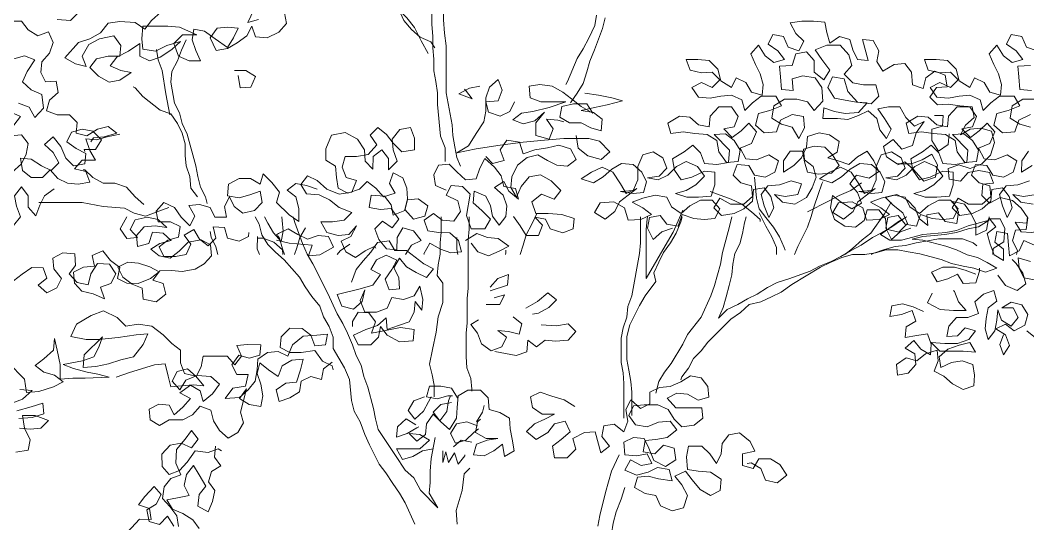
# Model space of a CAD drawing. Header units: metres. Extents: x -58 to 722, y -1100 to 345.
# Drawn here: x 48.269 to 49.295, y -19.5 to -18.987 of the extents above; entities that cross this region are included whole.
import ezdxf

# ---------------------------------------------------------------- set-up
doc = ezdxf.new("R2010")
doc.units = ezdxf.units.M
doc.header["$MEASUREMENT"] = 0
doc.layers.add('FSR_ARQ_006ARBOLES', color=74, linetype='Continuous', lineweight=0)

# ---------------------------------------------------------------- blocks, each defined once
blk = doc.blocks.new('arboles fsr 01')
at = {"layer": 'FSR_ARQ_006ARBOLES', "color": 35}
for points in [[(186.53015, -35.32212), (186.52871, -35.32999), (186.52441, -35.33928), (186.52011, -35.34715), (186.51582, -35.3543), (186.50865, -35.37145), (186.50722, -35.3736)], [(186.51078, -35.38719), (186.51579, -35.38004), (186.52009, -35.37289), (186.52296, -35.36431), (186.52511, -35.35645), (186.5287, -35.34787), (186.53443, -35.33214), (186.53658, -35.32428)], [(186.41776, -35.43073), (186.41777, -35.42072), (186.41421, -35.41213), (186.41208, -35.38853), (186.41209, -35.37995), (186.41067, -35.37136), (186.40924, -35.3635), (186.40925, -35.35491), (186.40854, -35.34633), (186.40855, -35.33775), (186.40784, -35.32916), (186.40791, -35.25764), (186.40649, -35.24906), (186.40435, -35.24119), (186.40364, -35.23332), (186.40222, -35.22546), (186.39936, -35.21759), (186.39865, -35.21401)], [(186.41081, -35.21331), (186.4108, -35.22189), (186.41294, -35.23047), (186.41508, -35.23834), (186.4165, -35.24692), (186.41721, -35.25694), (186.41862, -35.27267), (186.41861, -35.29127), (186.41644, -35.31487), (186.41643, -35.3256), (186.41714, -35.33561), (186.41856, -35.34491), (186.41853, -35.37995), (186.4228, -35.40356), (186.4235, -35.41143), (186.42493, -35.42001), (186.42635, -35.42788), (186.4292, -35.43432)], [(186.40496, -35.35062), (186.39997, -35.34132), (186.39497, -35.3313), (186.38925, -35.32414), (186.38354, -35.31841), (186.37711, -35.31269), (186.37139, -35.30696), (186.36639, -35.30052), (186.36067, -35.29336), (186.35496, -35.28763), (186.34853, -35.28191), (186.34281, -35.27618), (186.33781, -35.26974), (186.35925, -35.28692), (186.36568, -35.29265), (186.37211, -35.29766), (186.37355, -35.28837), (186.37213, -35.27978), (186.37142, -35.2712), (186.37144, -35.25189), (186.37073, -35.24545)], [(186.3714, -35.29266), (186.37211, -35.30124), (186.38354, -35.31841), (186.38711, -35.32628), (186.39282, -35.33273), (186.39925, -35.33845), (186.40712, -35.34204), (186.40997, -35.34633)], [(186.22546, -35.34044), (186.22188, -35.3483), (186.21901, -35.35617), (186.21471, -35.36403), (186.21399, -35.3719), (186.21683, -35.38764), (186.2204, -35.39479), (186.22254, -35.40266), (186.22611, -35.41053), (186.23253, -35.43414), (186.23395, -35.44201), (186.23609, -35.44988), (186.23966, -35.45703), (186.24108, -35.46204)], [(186.23393, -35.45703), (186.22893, -35.45058), (186.22823, -35.442), (186.22537, -35.43413), (186.22467, -35.42626), (186.22467, -35.41768), (186.22253, -35.40981), (186.21897, -35.40266), (186.21397, -35.3955), (186.2061, -35.39263), (186.19324, -35.38261), (186.18752, -35.37617), (186.18609, -35.37545)], [(186.19388, -35.46271), (186.18745, -35.45698), (186.18102, -35.44983), (186.17244, -35.44696), (186.16385, -35.44695), (186.15599, -35.44265), (186.15028, -35.43692), (186.14884, -35.43692)], [(186.64733, -35.44239), (186.64875, -35.45812), (186.65089, -35.46599), (186.65589, -35.47243), (186.6616, -35.47959), (186.66589, -35.48674), (186.66946, -35.49461), (186.67017, -35.49676)], [(186.677, -35.49982), (186.67947, -35.49391), (186.68663, -35.47961), (186.6895, -35.47175), (186.69165, -35.46388), (186.69452, -35.4553), (186.69739, -35.44744), (186.69811, -35.44601)], [(186.21247, -35.46487), (186.20317, -35.46844), (186.1953, -35.47129), (186.18672, -35.46914), (186.17957, -35.46556), (186.16384, -35.46411), (186.14811, -35.46124), (186.11592, -35.46121)], [(186.74887, -35.46107), (186.74386, -35.46965), (186.73383, -35.48395), (186.72739, -35.48895), (186.72023, -35.49538), (186.71451, -35.49982)], [(186.48567, -35.46941), (186.48209, -35.47728), (186.47779, -35.48514), (186.47564, -35.49301), (186.47336, -35.49982)], [(186.59423, -35.46696), (186.59064, -35.47483), (186.58706, -35.4834), (186.58276, -35.49055), (186.567, -35.51772), (186.56702, -35.49841), (186.56703, -35.48124), (186.56776, -35.47337), (186.56788, -35.47191)], [(186.66373, -35.49982), (186.66373, -35.49461), (186.66017, -35.48674), (186.65588, -35.47887), (186.65088, -35.46885)], [(186.39519, -35.69993), (186.38805, -35.68419), (186.38376, -35.67704), (186.37876, -35.66988), (186.37377, -35.66201), (186.36877, -35.65557), (186.36163, -35.64126), (186.35806, -35.63339), (186.35449, -35.62409), (186.35021, -35.61621), (186.34807, -35.60835), (186.34665, -35.59261), (186.34308, -35.58402), (186.33451, -35.56971), (186.33452, -35.56113), (186.33167, -35.55326), (186.32738, -35.5461), (186.32453, -35.53823), (186.31882, -35.53108), (186.31382, -35.52392), (186.30953, -35.51677), (186.2981, -35.50388), (186.29167, -35.49815), (186.28595, -35.49243), (186.28167, -35.48527), (186.27953, -35.4774), (186.27654, -35.47191)], [(186.28358, -35.47191), (186.28597, -35.47669), (186.29025, -35.48385), (186.29597, -35.49029), (186.2974, -35.48242), (186.2967, -35.47456), (186.29648, -35.47191)], [(186.30497, -35.47191), (186.30599, -35.476), (186.3117, -35.49174), (186.31527, -35.49961), (186.31955, -35.50676), (186.33026, -35.52823), (186.3374, -35.54397), (186.34168, -35.55112), (186.34525, -35.55828), (186.34882, -35.56686), (186.35167, -35.57473), (186.35524, -35.58189), (186.35738, -35.59047), (186.36024, -35.59834), (186.36451, -35.61408), (186.36594, -35.62195), (186.36807, -35.62982), (186.38093, -35.64914), (186.38093, -35.64914), (186.38807, -35.65988), (186.3945, -35.6656), (186.3995, -35.67491), (186.41236, -35.68779), (186.40594, -35.67706), (186.40666, -35.66919), (186.40667, -35.66061), (186.40739, -35.65131), (186.41027, -35.63558)], [(186.40958, -35.60554), (186.40959, -35.59696), (186.40816, -35.58909), (186.40602, -35.58122), (186.40818, -35.5705), (186.41105, -35.55762), (186.41249, -35.54618), (186.41608, -35.53546), (186.41609, -35.52115), (186.41181, -35.51543), (186.41253, -35.50756), (186.41397, -35.4997), (186.41397, -35.49111), (186.4147, -35.48325), (186.41471, -35.47191)], [(186.43545, -35.47191), (186.43544, -35.48112), (186.43472, -35.48899), (186.43468, -35.52475), (186.43396, -35.53261), (186.43394, -35.55049), (186.43322, -35.55836), (186.43321, -35.57552), (186.43391, -35.58411), (186.43677, -35.59198), (186.43748, -35.59985), (186.43747, -35.60128)], [(186.56275, -35.47191), (186.56273, -35.49125), (186.56201, -35.49912), (186.55626, -35.53058), (186.55339, -35.53844), (186.55267, -35.54631), (186.5498, -35.55418), (186.54837, -35.56204), (186.54835, -35.57992), (186.54977, -35.58779), (186.55048, -35.59566), (186.55046, -35.6214)], [(186.55618, -35.61926), (186.5562, -35.6021), (186.55549, -35.59423), (186.55407, -35.58565), (186.55264, -35.57778), (186.55266, -35.56061), (186.55481, -35.55203), (186.56198, -35.53774), (186.56627, -35.53059), (186.57415, -35.51987), (186.57273, -35.51343), (186.57631, -35.50557), (186.57989, -35.49842), (186.58491, -35.49127), (186.5892, -35.48412), (186.59279, -35.47554), (186.59378, -35.47191)], [(186.57408, -35.60283), (186.57623, -35.59425), (186.58053, -35.5871), (186.58554, -35.58067), (186.59413, -35.56637), (186.59772, -35.55923), (186.60774, -35.54636), (186.61491, -35.53063), (186.61778, -35.52277), (186.62208, -35.50704), (186.62352, -35.49846), (186.62783, -35.48273), (186.62998, -35.47415), (186.63059, -35.47191)], [(186.76026, -35.47191), (186.75514, -35.47498), (186.74082, -35.48498), (186.74797, -35.48927), (186.75655, -35.48928), (186.77229, -35.485), (186.78946, -35.48359), (186.79733, -35.48217), (186.80591, -35.4786), (186.82165, -35.47432), (186.81378, -35.47932), (186.80591, -35.48074), (186.79733, -35.4836), (186.78874, -35.48502), (186.78087, -35.48573), (186.77229, -35.48644), (186.76442, -35.48857), (186.77229, -35.4893), (186.78945, -35.4936), (186.79731, -35.49647), (186.80518, -35.50005), (186.81304, -35.50221), (186.82019, -35.50579), (186.82734, -35.51009), (186.81876, -35.51294), (186.81018, -35.51007), (186.80231, -35.50863), (186.79373, -35.50648), (186.78586, -35.50361), (186.77013, -35.49931), (186.76155, -35.49787), (186.75369, -35.49643), (186.7451, -35.49642), (186.73724, -35.49856), (186.72937, -35.49998), (186.72007, -35.49998), (186.7122, -35.50211), (186.70361, -35.50568), (186.69646, -35.50925), (186.67499, -35.52211), (186.66712, -35.52782), (186.65996, -35.53139), (186.65209, -35.53496), (186.64351, -35.5371), (186.63707, -35.54281), (186.62991, -35.54781), (186.61273, -35.56496), (186.60772, -35.57139), (186.60199, -35.57711), (186.59841, -35.58426), (186.5934, -35.59069), (186.59268, -35.59284)], [(186.64119, -35.47191), (186.63999, -35.4763), (186.63855, -35.48417), (186.6364, -35.49203), (186.63282, -35.49918), (186.63138, -35.50705), (186.63066, -35.51491), (186.6285, -35.52278), (186.62635, -35.53136), (186.6242, -35.53922), (186.62061, -35.54709), (186.62706, -35.54066), (186.63493, -35.53709), (186.64208, -35.5328), (186.64924, -35.52923), (186.65711, -35.52424), (186.66427, -35.52067), (186.67285, -35.51781), (186.68859, -35.51211), (186.69575, -35.50854), (186.70433, -35.50497), (186.71149, -35.5014), (186.71864, -35.49711), (186.72651, -35.49283), (186.7351, -35.48712), (186.74226, -35.48355), (186.74941, -35.47926), (186.75657, -35.47426), (186.76027, -35.47191)], [(186.24901, -35.49982), (186.24749, -35.49423), (186.24392, -35.48707), (186.24321, -35.48278)], [(186.29833, -35.49982), (186.29684, -35.4957), (186.2947, -35.48783), (186.29327, -35.48569)], [(186.3469, -35.49217), (186.33975, -35.49717), (186.33762, -35.49982)], [(186.4263, -35.48724), (186.42629, -35.49582), (186.42701, -35.49982)], [(186.73408, -35.49982), (186.73597, -35.49897), (186.74383, -35.49611), (186.7517, -35.49397), (186.75957, -35.49327), (186.76744, -35.49113), (186.77602, -35.48971), (186.78389, -35.48828), (186.80177, -35.4883), (186.80964, -35.49117), (186.8125, -35.49332)], [(186.46239, -35.49982), (186.46276, -35.49872), (186.46276, -35.49657)], [(186.53107, -35.70149), (186.53251, -35.69362), (186.53682, -35.67646), (186.54112, -35.66073), (186.54686, -35.64858)], [(186.43599, -35.65849), (186.4317, -35.66278), (186.43025, -35.67493), (186.42595, -35.68995), (186.42666, -35.69996)], [(186.55112, -35.6729), (186.54826, -35.68148), (186.54467, -35.69077), (186.54252, -35.69935), (186.54108, -35.70722)]]:
    blk.add_lwpolyline(points, dxfattribs=at)
at = {"layer": 'FSR_ARQ_006ARBOLES'}
for points in [[(186.27554, -35.31832), (186.27124, -35.32761), (186.27911, -35.32547)], [(186.29843, -35.32048), (186.29985, -35.32835), (186.29412, -35.33478), (186.28554, -35.33907), (186.27696, -35.33834), (186.2741, -35.33047), (186.27052, -35.33762), (186.26336, -35.34262), (186.25621, -35.34691), (186.24762, -35.34833), (186.24334, -35.33903), (186.24835, -35.33188), (186.25622, -35.33117), (186.26409, -35.33189), (186.26051, -35.33904), (186.25621, -35.34619), (186.24692, -35.33975), (186.23905, -35.33402), (186.23119, -35.33258), (186.22975, -35.34044), (186.2326, -35.34831), (186.23617, -35.35619), (186.22759, -35.35618), (186.21973, -35.35259), (186.21616, -35.34329), (186.2226, -35.33686), (186.23333, -35.33687), (186.22046, -35.33114), (186.21188, -35.33042), (186.19328, -35.3304), (186.19256, -35.3397), (186.19327, -35.34756), (186.20256, -35.349), (186.21115, -35.34472), (186.22117, -35.34187), (186.21472, -35.34758), (186.20614, -35.3533), (186.19827, -35.35615), (186.19112, -35.35257), (186.19113, -35.34327), (186.18254, -35.34898), (186.17395, -35.35327), (186.16894, -35.3597), (186.1768, -35.36328), (186.18467, -35.36472), (186.17608, -35.37043), (186.16821, -35.37186), (186.16035, -35.36756), (186.15392, -35.36112), (186.15893, -35.35468), (186.16752, -35.35255), (186.1761, -35.35255), (186.17682, -35.34469), (186.17182, -35.33753), (186.16109, -35.33967), (186.15322, -35.34395), (186.14821, -35.35253), (186.15106, -35.3604), (186.1432, -35.35825), (186.13533, -35.35395), (186.14536, -35.34251), (186.15394, -35.33966), (186.16181, -35.33538), (186.16754, -35.32823), (186.17612, -35.32681), (186.18757, -35.32753), (186.19471, -35.33255), (186.19973, -35.32611), (186.20688, -35.31968)], [(186.12964, -35.32533), (186.13965, -35.32606), (186.14538, -35.32034)], [(186.09459, -35.32673), (186.10317, -35.32674), (186.10817, -35.33318), (186.11532, -35.33748), (186.12319, -35.33463), (186.12676, -35.3425), (186.12389, -35.35036), (186.11816, -35.35679), (186.11744, -35.36466), (186.12101, -35.37181), (186.12888, -35.37111), (186.1303, -35.37969), (186.12386, -35.38541), (186.12171, -35.39327), (186.12957, -35.39614), (186.13887, -35.39615), (186.14459, -35.40187), (186.14386, -35.40974), (186.15173, -35.41189), (186.1596, -35.40689), (186.16747, -35.40476), (186.1739, -35.40977), (186.1646, -35.41262), (186.15673, -35.41333), (186.15459, -35.41619)], [(186.8418, -35.49982), (186.84253, -35.49692), (186.83896, -35.48976), (186.84111, -35.4819), (186.84898, -35.48119), (186.85042, -35.47261), (186.84542, -35.46545), (186.83899, -35.45973), (186.82969, -35.45757), (186.82182, -35.46186), (186.81611, -35.45613), (186.81683, -35.44755), (186.8247, -35.44684), (186.82184, -35.43897), (186.81398, -35.43753), (186.80611, -35.43895), (186.80038, -35.44539), (186.7918, -35.44395), (186.79109, -35.43608), (186.79896, -35.43323), (186.80754, -35.43609), (186.81613, -35.43253), (186.82257, -35.4261), (186.82544, -35.4168), (186.8233, -35.40822), (186.81544, -35.40606), (186.80757, -35.40677), (186.80041, -35.41106), (186.804, -35.40391), (186.81044, -35.39819), (186.80901, -35.39032), (186.79972, -35.3896), (186.79114, -35.38816), (186.78327, -35.38887), (186.77755, -35.38314), (186.78257, -35.376), (186.79043, -35.37529), (186.78901, -35.3667), (186.78115, -35.36384), (186.7747, -35.36884), (186.77255, -35.3767), (186.76469, -35.37383), (186.76398, -35.36454), (186.75898, -35.35809), (186.75111, -35.3588), (186.74253, -35.3638), (186.73824, -35.35664), (186.73968, -35.34878), (186.73539, -35.34091), (186.72753, -35.34019), (186.7318, -35.35592), (186.72394, -35.3552), (186.72037, -35.34805), (186.71823, -35.34018), (186.71037, -35.33802), (186.70321, -35.34302), (186.70107, -35.33515), (186.69965, -35.32729), (186.69107, -35.32656), (186.68248, -35.32656), (186.6739, -35.32798), (186.67818, -35.33585), (186.6839, -35.34158), (186.68032, -35.34872), (186.67245, -35.34586), (186.66888, -35.33799), (186.66102, -35.33655), (186.65744, -35.3437), (186.66458, -35.34871), (186.66958, -35.35515), (186.66171, -35.35729), (186.65528, -35.35228), (186.65028, -35.34441), (186.64456, -35.35084), (186.64812, -35.35871), (186.65169, -35.36586), (186.65383, -35.37373), (186.65311, -35.3816), (186.64524, -35.37945), (186.64096, -35.37229), (186.63381, -35.36871), (186.63023, -35.37586), (186.62237, -35.37084), (186.62023, -35.36226), (186.6138, -35.35582), (186.60522, -35.35509), (186.59663, -35.35508), (186.59949, -35.36295), (186.60807, -35.36511), (186.61594, -35.3644), (186.62165, -35.37013), (186.61592, -35.37584), (186.60806, -35.37226), (186.60091, -35.37583), (186.60591, -35.38299), (186.61449, -35.38371), (186.62236, -35.38229), (186.63022, -35.38158), (186.63809, -35.38516), (186.64023, -35.39303), (186.64595, -35.38731), (186.65239, -35.38231), (186.66312, -35.38232), (186.66741, -35.38948), (186.65882, -35.39305), (186.65024, -35.39518), (186.64808, -35.40377), (186.65451, -35.40949), (186.66381, -35.40879), (186.66668, -35.40021), (186.67527, -35.39592), (186.68385, -35.39736), (186.68456, -35.40594), (186.68026, -35.41381), (186.67526, -35.40522), (186.66739, -35.40307), (186.66025, -35.39877), (186.66168, -35.38947), (186.66956, -35.38447), (186.67885, -35.38448), (186.68672, -35.38664), (186.69172, -35.39308), (186.69816, -35.38593), (186.69746, -35.37592), (186.69246, -35.36876), (186.68316, -35.36732), (186.67529, -35.36946), (186.676, -35.37804), (186.66742, -35.37732), (186.66671, -35.36802), (186.666, -35.36015), (186.6753, -35.35945), (186.67817, -35.35087), (186.68604, -35.34944), (186.69175, -35.35589), (186.69175, -35.36447), (186.69889, -35.3702), (186.70319, -35.36305), (186.69748, -35.35518), (186.69248, -35.34802), (186.70106, -35.34445), (186.71107, -35.34446), (186.7175, -35.35162), (186.71964, -35.35949), (186.71392, -35.36592), (186.72035, -35.37236), (186.72821, -35.3738), (186.73751, -35.37381), (186.73965, -35.38239), (186.73392, -35.38811), (186.72391, -35.38667), (186.71676, -35.3788), (186.71391, -35.3695), (186.70533, -35.36806), (186.70175, -35.37592), (186.70675, -35.38379), (186.71461, -35.38523), (186.72319, -35.38667), (186.73106, -35.38739), (186.72462, -35.39454), (186.7146, -35.39524), (186.70674, -35.39381), (186.69887, -35.39094), (186.69815, -35.3988), (186.70888, -35.39881), (186.71675, -35.39954), (186.72462, -35.39668), (186.73177, -35.39311), (186.7382, -35.39884), (186.74034, -35.40743), (186.74534, -35.41387), (186.74892, -35.40672), (186.74392, -35.39885), (186.73892, -35.39169), (186.74679, -35.39027), (186.75537, -35.39027), (186.75966, -35.39815), (186.76609, -35.40459), (186.77325, -35.40102), (186.76752, -35.4096), (186.76465, -35.41889), (186.75678, -35.42174), (186.75035, -35.41459), (186.74319, -35.41959), (186.74533, -35.42746), (186.75319, -35.43247), (186.76392, -35.43248), (186.77179, -35.42963), (186.77894, -35.42534), (186.78323, -35.43321), (186.78179, -35.44251), (186.7732, -35.44536), (186.76535, -35.43677), (186.75891, -35.43104), (186.75391, -35.43319)], [(186.85726, -35.34872), (186.8494, -35.34586), (186.84583, -35.33799), (186.83796, -35.33655), (186.83438, -35.3437), (186.84153, -35.34871), (186.84653, -35.35515), (186.83866, -35.35729), (186.83222, -35.35228), (186.82723, -35.34441), (186.8215, -35.35084), (186.82507, -35.35871), (186.82864, -35.36586), (186.83077, -35.37373), (186.83005, -35.3816), (186.82219, -35.37945), (186.8179, -35.37229), (186.81075, -35.36871), (186.80717, -35.37586), (186.79931, -35.37084), (186.79717, -35.36226), (186.79074, -35.35582), (186.78216, -35.35509), (186.77358, -35.35508), (186.77643, -35.36295), (186.78501, -35.36511), (186.79288, -35.3644), (186.79859, -35.37013), (186.79287, -35.37584), (186.785, -35.37226), (186.77785, -35.37583), (186.78285, -35.38299), (186.79143, -35.38371), (186.7993, -35.38229), (186.80717, -35.38158), (186.81503, -35.38516), (186.81717, -35.39303), (186.8229, -35.38731), (186.82934, -35.38231), (186.84006, -35.38232), (186.84435, -35.38948), (186.83576, -35.39305), (186.82718, -35.39518), (186.82503, -35.40377), (186.83146, -35.40949), (186.84076, -35.40879), (186.84362, -35.40021), (186.85221, -35.39592)], [(186.8522, -35.40522), (186.84434, -35.40307), (186.83719, -35.39877), (186.83863, -35.38947), (186.8465, -35.38447), (186.8558, -35.38448)], [(186.85294, -35.37804), (186.84436, -35.37732), (186.84365, -35.36802), (186.84295, -35.36015), (186.85224, -35.35945)], [(186.09738, -35.40398), (186.10239, -35.39754), (186.0931, -35.39324)], [(186.10097, -35.38753), (186.10884, -35.3904), (186.11312, -35.39827), (186.11956, -35.39112), (186.11814, -35.38111), (186.11028, -35.37753), (186.10385, -35.3718), (186.10743, -35.36393), (186.11316, -35.35536), (186.10529, -35.35249), (186.09743, -35.35463)], [(186.20328, -35.34757), (186.2047, -35.35544), (186.20756, -35.36331), (186.2104, -35.38048), (186.21325, -35.39622)], [(186.26406, -35.36694), (186.26548, -35.37624), (186.27335, -35.37553), (186.27693, -35.36767), (186.26978, -35.36337), (186.2612, -35.36336)], [(186.52434, -35.41366), (186.50575, -35.41365), (186.49144, -35.41506), (186.47571, -35.41648), (186.45854, -35.41861), (186.44066, -35.42146), (186.42635, -35.4243), (186.43494, -35.4193), (186.44067, -35.41001), (186.4464, -35.40143), (186.44784, -35.39357), (186.44785, -35.38356), (186.45071, -35.37569), (186.45716, -35.36998), (186.46001, -35.37785), (186.45714, -35.38571), (186.44784, -35.38642), (186.44998, -35.39429), (186.45856, -35.39715), (186.46572, -35.39359), (186.4693, -35.38644)], [(186.44356, -35.37497), (186.43569, -35.37639), (186.42782, -35.38068), (186.43783, -35.38426), (186.43283, -35.37782), (186.43212, -35.37711)], [(186.52151, -35.38005), (186.53153, -35.38149), (186.54154, -35.38364), (186.5494, -35.38579), (186.53796, -35.38865), (186.52866, -35.39078), (186.51864, -35.39292), (186.52794, -35.39436), (186.53437, -35.39937), (186.53365, -35.40795), (186.52578, -35.4058), (186.51863, -35.40222), (186.51005, -35.40221), (186.5029, -35.39791), (186.50434, -35.39004), (186.51293, -35.38791), (186.52294, -35.38792), (186.52722, -35.39507), (186.51864, -35.39006), (186.5115, -35.38433), (186.50507, -35.37932), (186.4972, -35.37502), (186.48791, -35.37358), (186.48004, -35.375), (186.48075, -35.38359), (186.48861, -35.38645), (186.5072, -35.38647), (186.49504, -35.39075), (186.48288, -35.3936), (186.4743, -35.39502), (186.46786, -35.40002), (186.47572, -35.40289), (186.48431, -35.40075), (186.49146, -35.39432), (186.48502, -35.40219), (186.48501, -35.41148), (186.49502, -35.41435), (186.49789, -35.40649), (186.49289, -35.39933), (186.50147, -35.40005), (186.50576, -35.40149)], [(186.58651, -35.48023), (186.57864, -35.48309), (186.57219, -35.4888), (186.56791, -35.48022), (186.56935, -35.47235), (186.57722, -35.47093), (186.58222, -35.47737), (186.5908, -35.47881), (186.59367, -35.47023), (186.60225, -35.4731), (186.61011, -35.47382), (186.61798, -35.47311), (186.62156, -35.46596), (186.61585, -35.45952), (186.60727, -35.45951), (186.59939, -35.4638), (186.59295, -35.46951), (186.58581, -35.4645), (186.58224, -35.45734), (186.57365, -35.45591), (186.56436, -35.45804), (186.55649, -35.4609), (186.56435, -35.4652), (186.57078, -35.47021), (186.56291, -35.47378), (186.55361, -35.47448), (186.55076, -35.46518), (186.5429, -35.46088), (186.53288, -35.46159), (186.52859, -35.46874), (186.53645, -35.47375), (186.54361, -35.46804), (186.54719, -35.46089), (186.56007, -35.45089), (186.5522, -35.45446), (186.54792, -35.4473), (186.5422, -35.43871), (186.53434, -35.43513), (186.52647, -35.4387), (186.5186, -35.4437), (186.52789, -35.44657), (186.53505, -35.44228), (186.54149, -35.43657), (186.54864, -35.43228), (186.55723, -35.43301), (186.56366, -35.43873), (186.56723, -35.44589), (186.56507, -35.45375), (186.55721, -35.45446), (186.54791, -35.45302), (186.55721, -35.45232), (186.56079, -35.44445), (186.5608, -35.43444), (186.56438, -35.42586), (186.57225, -35.42372), (186.5794, -35.42802), (186.58226, -35.43589), (186.57653, -35.44161), (186.56794, -35.44303), (186.57581, -35.44447), (186.58297, -35.4409), (186.58941, -35.43446), (186.59656, -35.4309), (186.60514, -35.43448), (186.61014, -35.44164), (186.6037, -35.44807), (186.59654, -35.45235), (186.58868, -35.45449), (186.59725, -35.45736), (186.60584, -35.45737), (186.61514, -35.45666), (186.618, -35.44808), (186.61801, -35.43878), (186.61015, -35.43806), (186.60084, -35.44234), (186.59298, -35.44448), (186.58798, -35.43732), (186.58655, -35.42874), (186.59514, -35.42374), (186.60158, -35.41874), (186.6073, -35.42447), (186.61015, -35.43234), (186.61945, -35.43306), (186.62803, -35.43164), (186.62876, -35.42234), (186.61732, -35.41089), (186.62591, -35.41018), (186.63234, -35.41519), (186.63662, -35.42235), (186.63518, -35.43093), (186.6266, -35.43164), (186.62089, -35.42377), (186.61946, -35.41518), (186.61232, -35.41088), (186.60302, -35.41016), (186.59444, -35.40872), (186.58514, -35.41014), (186.583, -35.40228), (186.59159, -35.39728), (186.59945, -35.398), (186.60589, -35.40373), (186.61375, -35.40516), (186.61447, -35.3973), (186.62092, -35.39015), (186.63022, -35.39016), (186.63522, -35.39732), (186.63235, -35.40518), (186.62448, -35.4066), (186.63091, -35.41305), (186.63735, -35.40805), (186.64308, -35.40233), (186.64879, -35.40877), (186.64521, -35.41735), (186.63662, -35.42092), (186.64091, -35.42879), (186.64877, -35.42951), (186.65808, -35.42595), (186.66522, -35.43024), (186.66235, -35.43882), (186.6552, -35.44239), (186.64733, -35.44095), (186.64305, -35.4338), (186.63447, -35.43308), (186.6316, -35.44094), (186.63732, -35.44667), (186.64518, -35.44882), (186.64589, -35.45669), (186.63945, -35.4624), (186.62943, -35.46239), (186.62157, -35.4581), (186.61727, -35.46524), (186.62299, -35.47097), (186.63229, -35.46955), (186.63944, -35.46598), (186.64589, -35.46026), (186.64661, -35.45168), (186.65448, -35.45026), (186.65948, -35.4567), (186.66162, -35.46528), (186.65803, -35.47243), (186.65446, -35.46385), (186.65233, -35.45526), (186.65734, -35.44883), (186.66592, -35.44812), (186.67451, -35.44527), (186.68237, -35.44742), (186.6795, -35.45529), (186.67021, -35.45671), (186.66234, -35.45527), (186.66806, -35.461), (186.67735, -35.46244), (186.68594, -35.45744), (186.69024, -35.45029), (186.69311, -35.44243), (186.69097, -35.43456), (186.68453, -35.42955), (186.68383, -35.42168), (186.6917, -35.41954), (186.69956, -35.42026), (186.70528, -35.42599), (186.71028, -35.43386), (186.70455, -35.43958), (186.69454, -35.44028), (186.68667, -35.43885), (186.68453, -35.43098), (186.68311, -35.42311), (186.67381, -35.4231), (186.6688, -35.43025), (186.66879, -35.43883), (186.67666, -35.43383), (186.68239, -35.42811), (186.68597, -35.42025), (186.6867, -35.41238), (186.69528, -35.40953), (186.70315, -35.41097), (186.71029, -35.41598), (186.70886, -35.42385), (186.7017, -35.42813), (186.70957, -35.43028), (186.71743, -35.43315), (186.72387, -35.42744), (186.73103, -35.42315), (186.73603, -35.43031), (186.7396, -35.43818), (186.73244, -35.44318), (186.72314, -35.44102), (186.71813, -35.44746), (186.72385, -35.4539), (186.7267, -35.46177), (186.71955, -35.46605), (186.71168, -35.46104), (186.70525, -35.45603), (186.70381, -35.46532), (186.70666, -35.47391), (186.71453, -35.47892), (186.72239, -35.47964), (186.72884, -35.47464), (186.73099, -35.46678), (186.73957, -35.46679), (186.74457, -35.47323), (186.74528, -35.4811), (186.75457, -35.48325), (186.76102, -35.47682), (186.75745, -35.46895), (186.7503, -35.46322), (186.74459, -35.45749), (186.75317, -35.45536), (186.76103, -35.45965), (186.76675, -35.46538), (186.7696, -35.47325), (186.77604, -35.47826), (186.77533, -35.47039), (186.78391, -35.46897), (186.78891, -35.47541), (186.79749, -35.47685), (186.79893, -35.46827), (186.79465, -35.4604), (186.80323, -35.46255), (186.80823, -35.46971), (186.8118, -35.47687), (186.81179, -35.48545), (186.81966, -35.48188), (186.8211, -35.4733), (186.82968, -35.47331), (186.83325, -35.48046), (186.83252, -35.49047), (186.82465, -35.49547), (186.82425, -35.49982)], [(186.76345, -35.48023), (186.75558, -35.48309), (186.74914, -35.4888), (186.74485, -35.48022), (186.74629, -35.47235), (186.75416, -35.47093), (186.75916, -35.47737), (186.76774, -35.47881), (186.77061, -35.47023), (186.77919, -35.4731), (186.78706, -35.47382), (186.79492, -35.47311), (186.79851, -35.46596), (186.79279, -35.45952), (186.78421, -35.45951), (186.77634, -35.4638), (186.7699, -35.46951), (186.76275, -35.4645), (186.75918, -35.45734), (186.7506, -35.45591), (186.7413, -35.45804), (186.73343, -35.4609), (186.74129, -35.4652), (186.74772, -35.47021), (186.73985, -35.47378), (186.73055, -35.47448), (186.7277, -35.46518), (186.71984, -35.46088), (186.70983, -35.46159), (186.70553, -35.46874), (186.71339, -35.47375), (186.72055, -35.46804), (186.72413, -35.46089), (186.73701, -35.45089), (186.72914, -35.45446), (186.72486, -35.4473), (186.71914, -35.43871), (186.71128, -35.43513), (186.70341, -35.4387), (186.69554, -35.4437), (186.70483, -35.44657), (186.71199, -35.44228), (186.71843, -35.43657), (186.72559, -35.43228), (186.73417, -35.43301), (186.7406, -35.43873), (186.74417, -35.44589), (186.74202, -35.45375), (186.73415, -35.45446), (186.72485, -35.45302), (186.73415, -35.45232), (186.73773, -35.44445), (186.73774, -35.43444), (186.74133, -35.42586), (186.7492, -35.42372), (186.75634, -35.42802), (186.7592, -35.43589), (186.75347, -35.44161), (186.74489, -35.44303), (186.75275, -35.44447), (186.75991, -35.4409), (186.76635, -35.43446), (186.77351, -35.4309), (186.78209, -35.43448), (186.78709, -35.44164), (186.78064, -35.44807), (186.77349, -35.45235), (186.76562, -35.45449), (186.7742, -35.45736), (186.78278, -35.45737), (186.79208, -35.45666), (186.79495, -35.44808), (186.79496, -35.43878), (186.78709, -35.43806), (186.77779, -35.44234), (186.76992, -35.44448), (186.76492, -35.43732), (186.7635, -35.42874), (186.77208, -35.42374), (186.77852, -35.41874), (186.78424, -35.42447), (186.78709, -35.43234), (186.79639, -35.43306), (186.80497, -35.43164), (186.8057, -35.42234), (186.79427, -35.41089), (186.80285, -35.41018), (186.80928, -35.41519), (186.81357, -35.42235), (186.81213, -35.43093), (186.80354, -35.43164), (186.79783, -35.42377), (186.79641, -35.41518), (186.78926, -35.41088), (186.77996, -35.41016), (186.77138, -35.40872), (186.76208, -35.41014), (186.75994, -35.40228), (186.76853, -35.39728), (186.7764, -35.398), (186.78283, -35.40373), (186.7907, -35.40516), (186.79142, -35.3973), (186.79786, -35.39015), (186.80716, -35.39016), (186.81216, -35.39732), (186.80929, -35.40518), (186.80142, -35.4066), (186.80785, -35.41305), (186.81429, -35.40805), (186.82002, -35.40233), (186.82574, -35.40877), (186.82215, -35.41735), (186.81357, -35.42092), (186.81785, -35.42879), (186.82572, -35.42951), (186.83502, -35.42595), (186.84217, -35.43024), (186.8393, -35.43882), (186.83214, -35.44239), (186.82428, -35.44095), (186.81999, -35.4338), (186.81141, -35.43308), (186.80854, -35.44094), (186.81426, -35.44667), (186.82212, -35.44882), (186.82283, -35.45669), (186.81639, -35.4624), (186.80638, -35.46239), (186.79851, -35.4581), (186.79422, -35.46524), (186.79993, -35.47097), (186.80923, -35.46955), (186.81639, -35.46598), (186.82283, -35.46026), (186.82355, -35.45168), (186.83142, -35.45026), (186.83642, -35.4567), (186.83856, -35.46528), (186.83498, -35.47243), (186.83141, -35.46385), (186.82927, -35.45526), (186.83428, -35.44883), (186.84287, -35.44812), (186.85145, -35.44527)], [(186.85645, -35.45529), (186.84715, -35.45671), (186.83928, -35.45527), (186.845, -35.461), (186.8543, -35.46244)], [(186.85076, -35.4231), (186.84574, -35.43025), (186.84573, -35.43883), (186.85361, -35.43383)], [(186.09592, -35.43902), (186.10308, -35.43259), (186.10666, -35.42544), (186.1081, -35.41757), (186.1031, -35.41113), (186.09523, -35.41184)], [(186.79183, -35.41033), (186.79111, -35.4182), (186.78395, -35.4232), (186.77895, -35.41533), (186.77896, -35.40675), (186.78683, -35.40461), (186.78755, -35.39674), (186.78112, -35.39673)], [(186.17605, -35.41049), (186.16675, -35.41262), (186.15888, -35.41476), (186.15101, -35.41404), (186.15386, -35.42262), (186.15815, -35.42978), (186.14814, -35.42977), (186.14241, -35.4362), (186.15099, -35.43835), (186.15384, -35.44622), (186.14526, -35.44765), (186.13739, -35.44692), (186.13024, -35.44334), (186.12453, -35.4369), (186.1188, -35.44262), (186.11022, -35.44261), (186.10379, -35.4376), (186.10236, -35.4283), (186.11023, -35.42902), (186.11809, -35.43403), (186.12524, -35.43762), (186.13097, -35.4319), (186.12669, -35.42403), (186.12025, -35.4183), (186.1267, -35.41259), (186.13241, -35.41974), (186.13598, -35.42833), (186.1417, -35.43406), (186.15028, -35.43263), (186.151, -35.42477), (186.14385, -35.42118), (186.13671, -35.41617), (186.14029, -35.40902), (186.14816, -35.40688), (186.15602, -35.40832), (186.16245, -35.41476), (186.15816, -35.42191), (186.14957, -35.4219), (186.15029, -35.42334)], [(186.38828, -35.49982), (186.39268, -35.49293), (186.39983, -35.48936), (186.39412, -35.4822), (186.38625, -35.48005), (186.38195, -35.4872), (186.38194, -35.4965), (186.37408, -35.49577), (186.36836, -35.48862), (186.36551, -35.48075), (186.37124, -35.47503), (186.37838, -35.48004), (186.3834, -35.47361), (186.37768, -35.46574), (186.36981, -35.46645), (186.36123, -35.46501), (186.36267, -35.45571), (186.37268, -35.45644), (186.37768, -35.46288), (186.37911, -35.47075), (186.38769, -35.46718), (186.38985, -35.45931), (186.39771, -35.45861), (186.40486, -35.46362), (186.40271, -35.47148), (186.39412, -35.47362), (186.38769, -35.46646), (186.38985, -35.4586), (186.38914, -35.45073), (186.38628, -35.44286), (186.37914, -35.43928), (186.37627, -35.44714), (186.38055, -35.4543), (186.37197, -35.45715), (186.36625, -35.45071), (186.35982, -35.4457), (186.35409, -35.45141), (186.34551, -35.45427), (186.33836, -35.45068), (186.33694, -35.44282), (186.33623, -35.43423), (186.32908, -35.42994), (186.32909, -35.42135), (186.33339, -35.41134), (186.3434, -35.40921), (186.3527, -35.41422), (186.3577, -35.42209), (186.3584, -35.43068), (186.36412, -35.4364), (186.36413, -35.42711), (186.37057, -35.42211), (186.37557, -35.42855), (186.37556, -35.43713), (186.382, -35.4307), (186.37915, -35.42211), (186.37844, -35.41425), (186.38417, -35.4071), (186.39204, -35.40568), (186.39489, -35.41355), (186.39489, -35.42213), (186.38559, -35.42355), (186.37916, -35.41711), (186.37416, -35.41067), (186.36772, -35.40565), (186.362, -35.41137), (186.367, -35.41853), (186.36055, -35.42567), (186.35197, -35.4271), (186.34339, -35.42709), (186.34123, -35.43495), (186.34409, -35.44282), (186.35195, -35.44498), (186.34837, -35.45355), (186.33907, -35.45498), (186.32978, -35.45139), (186.32263, -35.44495), (186.31548, -35.44137), (186.31047, -35.4478), (186.31475, -35.45495), (186.32405, -35.45568), (186.33191, -35.45926), (186.33906, -35.46499), (186.34836, -35.46857), (186.34263, -35.47429), (186.33405, -35.47571), (186.32546, -35.4757), (186.32975, -35.48358), (186.33833, -35.48573), (186.3462, -35.48502), (186.35192, -35.47859), (186.34762, -35.48645), (186.34047, -35.49002), (186.34404, -35.49789), (186.35119, -35.50219), (186.35834, -35.49719), (186.3655, -35.49362), (186.36621, -35.49505)], [(186.46851, -35.47154), (186.47351, -35.4787), (186.47779, -35.48586), (186.48709, -35.48587), (186.48996, -35.478), (186.48424, -35.47227), (186.49211, -35.47371), (186.49568, -35.48087), (186.50497, -35.48374), (186.51284, -35.48088), (186.51356, -35.47302), (186.50427, -35.47015), (186.49426, -35.46942), (186.48496, -35.46941), (186.4821, -35.46083), (186.48926, -35.45511), (186.49856, -35.4587), (186.50357, -35.45227), (186.49642, -35.44511), (186.48856, -35.44081), (186.47998, -35.44223), (186.47425, -35.44938), (186.47067, -35.45724), (186.46638, -35.45009), (186.4671, -35.44222), (186.4714, -35.43364), (186.47856, -35.42793), (186.48643, -35.42579), (186.49358, -35.43009), (186.50072, -35.43367), (186.50859, -35.43439), (186.51503, -35.42939), (186.51075, -35.42152), (186.50217, -35.41865), (186.49358, -35.42079), (186.48429, -35.42221), (186.4757, -35.42506), (186.47285, -35.41648), (186.46355, -35.41504), (186.45854, -35.42219), (186.46139, -35.43006), (186.45281, -35.43219), (186.44781, -35.42718)], [(186.51505, -35.41151), (186.51647, -35.42081), (186.52362, -35.42654), (186.53363, -35.42941), (186.54007, -35.42369), (186.53221, -35.41582), (186.52434, -35.41366)], [(186.41846, -35.45219), (186.4106, -35.44861), (186.40917, -35.44074), (186.41276, -35.43359), (186.42062, -35.43288), (186.42634, -35.43861), (186.43277, -35.44433), (186.44064, -35.44363), (186.44351, -35.43576), (186.44709, -35.42861), (186.45424, -35.43506), (186.45924, -35.4415), (186.46137, -35.44937), (186.46996, -35.45081), (186.47209, -35.45867), (186.46495, -35.45295), (186.46138, -35.44579), (186.45422, -35.45008), (186.46065, -35.4558), (186.46351, -35.46367), (186.46278, -35.47154), (186.45777, -35.47797), (186.45277, -35.47153), (186.45135, -35.46366), (186.44778, -35.45651), (186.4392, -35.45292), (186.43848, -35.4615), (186.44491, -35.46723), (186.45134, -35.47367), (186.44704, -35.48082), (186.43703, -35.48081), (186.43346, -35.4708), (186.43634, -35.45507), (186.43062, -35.44934), (186.42204, -35.44862), (186.41846, -35.45576), (186.42704, -35.46006), (186.42917, -35.46793), (186.42416, -35.47508), (186.41558, -35.47436), (186.40915, -35.46934), (186.40199, -35.47434), (186.40484, -35.48221), (186.41271, -35.48365), (186.42129, -35.48366), (186.42772, -35.48939), (186.42986, -35.49797), (186.42199, -35.49868), (186.41413, -35.49581), (186.40627, -35.49151), (186.40197, -35.49938), (186.40205, -35.49982)], [(186.32262, -35.45139), (186.31476, -35.44852), (186.30689, -35.44708), (186.30045, -35.45208), (186.30688, -35.45709), (186.30902, -35.46568), (186.30901, -35.47533), (186.30187, -35.47032), (186.29258, -35.46137), (186.29473, -35.45351), (186.28901, -35.44635), (186.28258, -35.43991), (186.28043, -35.44777), (186.27328, -35.44347), (186.2647, -35.44347), (186.25683, -35.44775), (186.25611, -35.45633), (186.26469, -35.45777), (186.27256, -35.45563), (186.28043, -35.45278), (186.28185, -35.46136), (186.27612, -35.46708), (186.26754, -35.46921), (186.26111, -35.4642), (186.25754, -35.45705), (186.25395, -35.4642), (186.25538, -35.47206), (186.24679, -35.47206), (186.24323, -35.4649), (186.23536, -35.46275), (186.22749, -35.46346), (186.23178, -35.47133), (186.22819, -35.47848), (186.22176, -35.47203), (186.21676, -35.46488), (186.2089, -35.46129), (186.20317, -35.46773), (186.20459, -35.47559), (186.21389, -35.4756), (186.22104, -35.47919), (186.2196, -35.48705), (186.21173, -35.48919), (186.20529, -35.49419), (186.20886, -35.50135), (186.21744, -35.50135), (186.22531, -35.49993), (186.2289, -35.49207), (186.2239, -35.48562), (186.23105, -35.48134), (186.23534, -35.4885), (186.24177, -35.49351), (186.2475, -35.48779), (186.24536, -35.47921), (186.25394, -35.47993), (186.25608, -35.4878), (186.26466, -35.48995), (186.27181, -35.48638), (186.27182, -35.48352)], [(186.72672, -35.44675), (186.71884, -35.45246), (186.71026, -35.45603), (186.70239, -35.46032), (186.68664, -35.46817)], [(186.12738, -35.45121), (186.12022, -35.45621), (186.11664, -35.46336), (186.11377, -35.47122), (186.10805, -35.46478), (186.10806, -35.4562), (186.10306, -35.44975), (186.09805, -35.45619), (186.09947, -35.46405), (186.10232, -35.47192), (186.09731, -35.47836), (186.08945, -35.47549), (186.08158, -35.47906), (186.07371, -35.48406), (186.06584, -35.4862), (186.06154, -35.49334), (186.06212, -35.49982)], [(186.61442, -35.45308), (186.63015, -35.45882), (186.63802, -35.4624), (186.64516, -35.46813), (186.65159, -35.47386), (186.65159, -35.47529)], [(186.09709, -35.51948), (186.10371, -35.51435), (186.11094, -35.50961), (186.11928, -35.50981), (186.12204, -35.51748), (186.11542, -35.5226), (186.12191, -35.52839), (186.12936, -35.52464), (186.13296, -35.51761), (186.12723, -35.5106), (186.12644, -35.50249), (186.13389, -35.49873), (186.14283, -35.49931), (186.14324, -35.50803), (186.13843, -35.5143), (186.14454, -35.52069), (186.15272, -35.52248), (186.15451, -35.5143), (186.15947, -35.50644), (186.16841, -35.50701), (186.17316, -35.51424), (186.16956, -35.52127), (186.16189, -35.52404), (186.16488, -35.5327), (186.15625, -35.52894), (186.14807, -35.52716), (186.14257, -35.52114), (186.14178, -35.51302), (186.14922, -35.50927), (186.15734, -35.50848), (186.15556, -35.50058), (186.16361, -35.49721), (186.16934, -35.50421), (186.17621, -35.5094), (186.17443, -35.51758), (186.18146, -35.52118), (186.1898, -35.52137), (186.19884, -35.51778), (186.20546, -35.51265), (186.19843, -35.50906), (186.19002, -35.50629), (186.18207, -35.50549), (186.17462, -35.50924), (186.17837, -35.51669), (186.18525, -35.52188), (186.19266, -35.52487), (186.19346, -35.53299), (186.20323, -35.53493), (186.21023, -35.5292), (186.20845, -35.52131), (186.20065, -35.51892), (186.20584, -35.51205), (186.21456, -35.51164), (186.22252, -35.51243), (186.232, -35.51081), (186.23885, -35.50668), (186.24426, -35.50079), (186.24346, -35.49267), (186.23643, -35.48908), (186.22695, -35.4907), (186.22017, -35.49741), (186.21354, -35.50253), (186.20537, -35.50075), (186.1991, -35.49594), (186.20594, -35.49181), (186.21422, -35.48942), (186.20833, -35.48401), (186.20037, -35.48321), (186.1976, -35.49162), (186.18933, -35.494), (186.18853, -35.48588), (186.19433, -35.47939), (186.20244, -35.4786), (186.211, -35.47978), (186.20451, -35.47398), (186.19633, -35.4722), (186.18745, -35.4742), (186.18385, -35.48124), (186.18936, -35.48725), (186.18124, -35.48805), (186.1765, -35.48082), (186.18125, -35.47198), (186.1813, -35.47191)], [(186.84947, -35.5566), (186.8559, -35.56161)], [(186.85522, -35.5187), (186.84736, -35.51726), (186.84379, -35.5101), (186.84308, -35.50223), (186.85238, -35.5051)], [(186.85525, -35.49295), (186.84738, -35.48936), (186.8438, -35.49723), (186.83665, -35.5008), (186.83594, -35.49293), (186.83523, -35.48435), (186.82736, -35.48291), (186.82593, -35.49078), (186.83236, -35.49579), (186.83235, -35.50437), (186.8252, -35.50007), (186.82235, -35.4922), (186.82021, -35.48433), (186.82665, -35.47933), (186.82165, -35.47289), (186.82165, -35.47191)], [(186.84996, -35.47191), (186.84954, -35.47649), (186.84096, -35.47577), (186.84524, -35.48293), (186.85311, -35.48365), (186.86098, -35.48223), (186.86385, -35.47365), (186.86371, -35.47191)], [(186.29255, -35.48926), (186.30185, -35.49142), (186.31901, -35.49286), (186.31614, -35.50073), (186.32473, -35.50002), (186.33474, -35.49431), (186.33117, -35.48644), (186.32331, -35.48572), (186.31544, -35.48857), (186.30829, -35.48499), (186.30114, -35.48069), (186.29399, -35.48426), (186.29184, -35.48569)], [(186.31402, -35.47999), (186.30972, -35.48713), (186.30757, -35.495), (186.30581, -35.49982)], [(186.43702, -35.49154), (186.44202, -35.49798), (186.44988, -35.50085), (186.45775, -35.49728), (186.46491, -35.49371), (186.45705, -35.48798), (186.44918, -35.48726), (186.44132, -35.48439), (186.43416, -35.48868), (186.43273, -35.48939)], [(186.27825, -35.48639), (186.27824, -35.49569), (186.27974, -35.49982)], [(186.29714, -35.49982), (186.29684, -35.49642), (186.2904, -35.49069), (186.28254, -35.48782), (186.27896, -35.48782)], [(186.34815, -35.52038), (186.35173, -35.51108), (186.35675, -35.50465), (186.36247, -35.49822), (186.36749, -35.49107), (186.37607, -35.48965), (186.38035, -35.4968), (186.38894, -35.49681), (186.4018, -35.50684), (186.40895, -35.51042), (186.40394, -35.51685), (186.39607, -35.51327), (186.38893, -35.50897), (186.38392, -35.50253), (186.37963, -35.50968), (186.3832, -35.51683), (186.3839, -35.52542), (186.37604, -35.52612), (186.37318, -35.51825), (186.3782, -35.51111), (186.38178, -35.50396), (186.37391, -35.50037), (186.36676, -35.50394), (186.36246, -35.51109), (186.36961, -35.51467), (186.36388, -35.52254), (186.35458, -35.52539), (186.33741, -35.52966), (186.34098, -35.53825), (186.34956, -35.5404), (186.356, -35.53469), (186.35816, -35.52611), (186.35457, -35.53397), (186.35814, -35.54256), (186.36672, -35.54256), (186.37459, -35.53971), (186.37818, -35.53185), (186.38676, -35.53329), (186.39463, -35.53043), (186.39892, -35.52328), (186.40106, -35.5333), (186.40034, -35.54117), (186.39534, -35.53472), (186.39462, -35.54259), (186.39103, -35.54974), (186.38316, -35.55259), (186.37458, -35.55545), (186.37387, -35.54686), (186.36743, -35.55258), (186.35884, -35.55543), (186.34954, -35.55971), (186.35311, -35.56687), (186.36241, -35.56688), (186.36814, -35.56116), (186.36957, -35.5533), (186.37457, -35.55974), (186.38387, -35.56475), (186.39388, -35.56405), (186.3946, -35.55546), (186.38459, -35.55402), (186.371, -35.55687), (186.36313, -35.5583), (186.366, -35.54972), (186.361, -35.54327), (186.35313, -35.54255), (186.34884, -35.5497), (186.34883, -35.55328)], [(186.82805, -35.51509), (186.83377, -35.52297), (186.84234, -35.52655), (186.84879, -35.52155), (186.84665, -35.51368), (186.84165, -35.50652), (186.83879, -35.50366)], [(186.45113, -35.52405), (186.45686, -35.51762), (186.46473, -35.51476), (186.46401, -35.52263), (186.45113, -35.52691)], [(186.8116, -35.51436), (186.80374, -35.5115), (186.79587, -35.50934), (186.78729, -35.50934), (186.7787, -35.5129), (186.78299, -35.52006), (186.79086, -35.51792), (186.79801, -35.51435), (186.8023, -35.52151), (186.8116, -35.5208), (186.81446, -35.51222), (186.81447, -35.51008)], [(186.45399, -35.53192), (186.46186, -35.52978), (186.45827, -35.53693), (186.44826, -35.53692)], [(186.47758, -35.53981), (186.48617, -35.53481), (186.49404, -35.52838), (186.50047, -35.53339), (186.49475, -35.53911), (186.48688, -35.54339), (186.48258, -35.5441)], [(186.77296, -35.54222), (186.76509, -35.53864), (186.75723, -35.53649), (186.74936, -35.53791), (186.74792, -35.54577), (186.7565, -35.54435), (186.76437, -35.5415), (186.76723, -35.54937), (186.76007, -35.55365), (186.75935, -35.56152), (186.76793, -35.5601), (186.7758, -35.55867), (186.77866, -35.56654), (186.77793, -35.57441), (186.77078, -35.57011), (186.76578, -35.56367), (186.75934, -35.56939), (186.76649, -35.57368), (186.7672, -35.58155), (186.76147, -35.58798), (186.7536, -35.58941), (186.75289, -35.58154), (186.76005, -35.57654), (186.76792, -35.57869), (186.77436, -35.57369), (186.78294, -35.57084), (186.78365, -35.57871), (186.78078, -35.58657), (186.78793, -35.59015), (186.79436, -35.59588), (186.80223, -35.60018), (186.8101, -35.59733), (186.81082, -35.58946), (186.80939, -35.58159), (186.80153, -35.57872), (186.79366, -35.58015), (186.78579, -35.58371), (186.78437, -35.57585), (186.79081, -35.57013), (186.7994, -35.56728), (186.80726, -35.56514), (186.81155, -35.57229), (186.80225, -35.57157), (186.78509, -35.57156), (186.77866, -35.56511), (186.78867, -35.56584), (186.79797, -35.56585), (186.80655, -35.56299), (186.81156, -35.55656), (186.8037, -35.55441), (186.79797, -35.56012), (186.7901, -35.56083), (186.79154, -35.55297), (186.79727, -35.54653), (186.80585, -35.54654), (186.81372, -35.54369), (186.81087, -35.5351), (186.81731, -35.52939), (186.82518, -35.52653), (186.82732, -35.5344), (186.82088, -35.5394), (186.81944, -35.54727), (186.81872, -35.55514), (186.82085, -35.56301), (186.82587, -35.55657), (186.8273, -35.54871), (186.82803, -35.54084), (186.83088, -35.54871), (186.83803, -35.55301), (186.84304, -35.54658), (186.83947, -35.53942), (186.83089, -35.53941), (186.83805, -35.53513), (186.84591, -35.53728), (186.85019, -35.54444), (186.84804, -35.5523), (186.84017, -35.55659), (186.83374, -35.55157), (186.82658, -35.55514), (186.83373, -35.55944), (186.83659, -35.56731), (186.83229, -35.57446), (186.82943, -35.56659), (186.8323, -35.55944)], [(186.7794, -35.52864), (186.77582, -35.53579), (186.78512, -35.5408), (186.79513, -35.54153), (186.80443, -35.54153), (186.79871, -35.53509), (186.79586, -35.52722), (186.79514, -35.52651)], [(186.17335, -35.59092), (186.18336, -35.58735), (186.20196, -35.58165), (186.20983, -35.58094), (186.21197, -35.59024), (186.21411, -35.59811), (186.22197, -35.5974), (186.23056, -35.59669), (186.23842, -35.59741), (186.23271, -35.59026), (186.22413, -35.5881), (186.22128, -35.58023), (186.22128, -35.57093), (186.21485, -35.56592), (186.20842, -35.55948), (186.19984, -35.55304), (186.18983, -35.5516), (186.18053, -35.55302), (186.1741, -35.54657), (186.16409, -35.54156), (186.15479, -35.54513), (186.14406, -35.55155), (186.13976, -35.56085), (186.1512, -35.563), (186.1605, -35.56301), (186.1748, -35.56159), (186.1884, -35.55946), (186.19698, -35.55875), (186.1934, -35.56662), (186.18623, -35.57591), (186.17694, -35.57805), (186.16763, -35.5809), (186.15834, -35.58304), (186.14904, -35.58374), (186.14976, -35.57445), (186.16336, -35.56087), (186.16049, -35.56873), (186.15691, -35.57588), (186.14833, -35.57874), (186.13402, -35.58158), (186.14188, -35.58445), (186.15189, -35.58732), (186.15976, -35.58876), (186.16834, -35.59091), (186.15046, -35.59161), (186.14116, -35.5916), (186.13186, -35.59231), (186.13187, -35.58158), (186.12974, -35.57085), (186.1276, -35.56227), (186.12688, -35.57085), (186.11972, -35.57728), (186.11328, -35.58228), (186.11971, -35.58729), (186.12758, -35.58944), (186.13401, -35.59446), (186.12685, -35.59803), (186.11612, -35.60159), (186.10682, -35.6023), (186.1054, -35.59228), (186.09326, -35.58012)], [(186.10182, -35.60015), (186.11112, -35.60087), (186.10396, -35.6073), (186.09609, -35.61016)], [(186.09966, -35.61588), (186.11039, -35.61303), (186.11897, -35.61018), (186.11968, -35.61804), (186.1111, -35.6209), (186.10108, -35.6216)], [(186.10179, -35.62876), (186.10966, -35.62948), (186.11753, -35.62877), (186.12325, -35.62305), (186.11324, -35.61947), (186.10395, -35.61946), (186.10537, -35.62876), (186.10965, -35.63735), (186.10821, -35.64521), (186.09892, -35.64663)], [(186.46828, -35.54623), (186.47471, -35.55125), (186.47256, -35.55911), (186.46469, -35.55696), (186.45683, -35.55624), (186.46326, -35.56125), (186.45968, -35.5684), (186.45181, -35.57125), (186.44466, -35.56624), (186.4418, -35.55837), (186.4368, -35.55193), (186.44253, -35.54836)], [(186.48901, -35.55197), (186.50046, -35.5527), (186.50904, -35.55128), (186.51476, -35.557), (186.50903, -35.56344), (186.49973, -35.56414), (186.49186, -35.56342), (186.48542, -35.56842), (186.47899, -35.56341), (186.47827, -35.57199), (186.4704, -35.57484), (186.45467, -35.57197)], [(186.33379, -35.57972), (186.32735, -35.58473), (186.32591, -35.59259), (186.31805, -35.59044), (186.31089, -35.59401), (186.30945, -35.60187), (186.3023, -35.60616), (186.29443, -35.60901), (186.29229, -35.60043), (186.29945, -35.59543), (186.30731, -35.59472), (186.31018, -35.58542), (186.31234, -35.57756), (186.30375, -35.57827), (186.2966, -35.58255), (186.29373, -35.59042), (186.28658, -35.5854), (186.28015, -35.58039), (186.278, -35.58826), (186.28085, -35.59613), (186.28227, -35.60471), (186.28084, -35.61258), (186.27225, -35.61114), (186.26511, -35.60684), (186.27012, -35.59969), (186.26581, -35.61685), (186.26795, -35.62472), (186.26365, -35.63187), (186.2565, -35.63615), (186.25007, -35.63043), (186.24578, -35.62327), (186.24364, -35.6154), (186.23578, -35.61253), (186.23005, -35.61897), (186.2229, -35.62254), (186.21288, -35.62253), (186.20573, -35.62681), (186.19858, -35.62251), (186.19787, -35.61465), (186.20503, -35.61108), (186.21289, -35.6118), (186.21646, -35.61895), (186.2229, -35.61324), (186.22863, -35.60681), (186.22077, -35.60251), (186.22864, -35.59679), (186.23579, -35.60109), (186.23793, -35.60896), (186.24508, -35.60325), (186.2501, -35.5961), (186.24367, -35.59037), (186.23365, -35.58965), (186.22507, -35.59321), (186.22077, -35.60036), (186.21505, -35.59392), (186.21864, -35.58677), (186.22651, -35.58463), (186.23294, -35.59036), (186.23652, -35.58321), (186.23796, -35.57535), (186.25584, -35.57536), (186.26155, -35.5818), (186.26657, -35.57537), (186.263, -35.5675), (186.27086, -35.56679), (186.28088, -35.5668), (186.28015, -35.57467), (186.27229, -35.57681), (186.26442, -35.57465), (186.25941, -35.5818), (186.26298, -35.58896), (186.27156, -35.58897), (186.26941, -35.59755), (186.26011, -35.59897), (186.25438, -35.60683), (186.26511, -35.60612), (186.27155, -35.60041), (186.27656, -35.59398), (186.278, -35.5854), (186.27872, -35.57753), (186.28588, -35.57253), (186.29375, -35.57182), (186.30089, -35.5754), (186.30448, -35.56682), (186.31235, -35.56039), (186.32237, -35.55969), (186.33023, -35.55898), (186.3288, -35.56685), (186.32093, -35.56755), (186.31807, -35.55968), (186.31164, -35.55467), (186.30234, -35.55466), (186.2959, -35.56109), (186.29518, -35.56896), (186.30233, -35.57254), (186.31091, -35.57255), (186.32092, -35.57113), (186.32664, -35.579), (186.33379, -35.58259), (186.3345, -35.58545)], [(186.51399, -35.61279), (186.50613, -35.60778), (186.49683, -35.60491), (186.48825, -35.60204), (186.4811, -35.60561), (186.48252, -35.61348), (186.48967, -35.61849), (186.49897, -35.6185), (186.49181, -35.62207), (186.48394, -35.62563), (186.47821, -35.63135), (186.48536, -35.63708), (186.49395, -35.63208), (186.49896, -35.62565), (186.50683, -35.62351), (186.5104, -35.63138), (186.50395, -35.6371), (186.49751, -35.6421), (186.49894, -35.65068), (186.50823, -35.65069), (186.51468, -35.64426), (186.51254, -35.63639), (186.52112, -35.63211), (186.52899, -35.6314), (186.53327, -35.64714), (186.53971, -35.64214), (186.53399, -35.63498), (186.53543, -35.62711), (186.5433, -35.62569), (186.55045, -35.63142), (186.55332, -35.62355), (186.55189, -35.61497), (186.55548, -35.60782), (186.56262, -35.61426), (186.56978, -35.61069), (186.56978, -35.60211), (186.57694, -35.59854), (186.58481, -35.59783), (186.59268, -35.59427), (186.59983, -35.58998), (186.6077, -35.59142), (186.6127, -35.59786), (186.61341, -35.60573), (186.60554, -35.60787), (186.59768, -35.60357), (186.58981, -35.60285), (186.58265, -35.60641), (186.58908, -35.61357), (186.60839, -35.61359), (186.6091, -35.62146), (186.60266, -35.62646), (186.59336, -35.62788), (186.58765, -35.62215), (186.58336, -35.615), (186.5755, -35.61141), (186.56549, -35.61141), (186.55762, -35.61211), (186.55403, -35.61926), (186.55903, -35.62642), (186.56762, -35.62786), (186.5762, -35.62429), (186.58478, -35.62358), (186.58978, -35.63002), (186.58263, -35.63574), (186.57404, -35.63716), (186.56618, -35.63787), (186.56474, -35.64645), (186.57332, -35.64789), (186.57976, -35.64146), (186.58763, -35.64361), (186.58905, -35.65219), (186.58118, -35.65719), (186.5726, -35.65289), (186.56903, -35.64359), (186.56546, -35.63644), (186.5576, -35.63572), (186.55044, -35.63928), (186.55115, -35.64858), (186.55973, -35.64931), (186.5676, -35.64788), (186.57117, -35.65504), (186.5633, -35.65646), (186.55543, -35.65216), (186.55114, -35.66003), (186.55972, -35.66361), (186.5683, -35.66147), (186.57546, -35.6579), (186.58404, -35.65934), (186.58617, -35.66793), (186.57616, -35.66649), (186.5683, -35.66433), (186.56043, -35.66504), (186.55828, -35.67291), (186.56614, -35.6772), (186.57401, -35.67864), (186.57757, -35.68651), (186.58615, -35.6901), (186.59474, -35.68796), (186.59761, -35.67866), (186.59332, -35.67079), (186.58832, -35.66435), (186.59619, -35.66078), (186.60119, -35.66722), (186.60691, -35.67438), (186.61477, -35.67868), (186.62193, -35.67511), (186.62265, -35.66653), (186.61479, -35.66151), (186.60549, -35.66079), (186.59763, -35.65935), (186.59692, -35.65006), (186.59836, -35.64219), (186.60837, -35.6422), (186.61409, -35.64793), (186.61908, -35.65508), (186.62267, -35.64793), (186.62339, -35.64007), (186.6284, -35.63363), (186.63627, -35.63221), (186.64413, -35.63866), (186.6477, -35.64581), (186.6384, -35.64795), (186.63839, -35.65653), (186.64626, -35.65868), (186.65056, -35.65153), (186.65914, -35.65154), (186.66629, -35.65584), (186.67129, -35.66371), (186.66413, -35.66943), (186.65555, -35.66727), (186.65198, -35.65869), (186.64483, -35.65439), (186.64197, -35.6551)], [(186.42674, -35.60627), (186.42246, -35.59912), (186.41459, -35.59768), (186.40601, -35.59767), (186.40386, -35.60554), (186.41172, -35.60697), (186.41959, -35.60484), (186.42317, -35.60484)], [(186.40883, -35.64416), (186.40096, -35.64558), (186.3938, -35.64987), (186.38593, -35.65201), (186.38165, -35.64414), (186.39881, -35.64415), (186.40597, -35.63772), (186.39882, -35.63342), (186.39096, -35.6327), (186.39667, -35.63843), (186.40312, -35.63343), (186.40384, -35.62556), (186.40885, -35.61841), (186.41457, -35.62414), (186.421, -35.62987), (186.42601, -35.62129), (186.42673, -35.61342), (186.42746, -35.60484), (186.43461, -35.60056), (186.44391, -35.60057), (186.44963, -35.60629), (186.45034, -35.61488), (186.4582, -35.61703), (186.46535, -35.62133), (186.46606, -35.62919), (186.46748, -35.63706), (186.4689, -35.64565), (186.46175, -35.64993), (186.46032, -35.64063), (186.45388, -35.64563), (186.44673, -35.6492), (186.43886, -35.64848), (186.44101, -35.64061), (186.44888, -35.63776), (186.45675, -35.63634), (186.44817, -35.63633), (186.44031, -35.63203), (186.44174, -35.62417), (186.44389, -35.62202)], [(186.42245, -35.60984), (186.41458, -35.61127), (186.40885, -35.61698), (186.41385, -35.62343), (186.41887, -35.61628), (186.4203, -35.60841), (186.42174, -35.60484)], [(186.40243, -35.60553), (186.39456, -35.60839), (186.39026, -35.61554), (186.39526, -35.62198), (186.4017, -35.61626), (186.40528, -35.60911), (186.40743, -35.60554)], [(186.44103, -35.62417), (186.44533, -35.61702), (186.44676, -35.61201)], [(186.39597, -35.62627), (186.38882, -35.62197), (186.38238, -35.62769), (186.38166, -35.63555), (186.38953, -35.6327), (186.39668, -35.62842), (186.39811, -35.6277)], [(186.44174, -35.62703), (186.43388, -35.62416), (186.42601, -35.62558), (186.42171, -35.63273), (186.42528, -35.63989), (186.43315, -35.63775), (186.43888, -35.63203), (186.44245, -35.62917)], [(186.24707, -35.64216), (186.24634, -35.65028), (186.25113, -35.65669), (186.24419, -35.66098), (186.24193, -35.66865), (186.24671, -35.67506), (186.24498, -35.68322), (186.24171, -35.69093), (186.23397, -35.68664), (186.23518, -35.678), (186.24002, -35.67176), (186.23517, -35.66332), (186.23087, -35.65639), (186.22555, -35.66316), (186.22381, -35.67132), (186.22761, -35.67877), (186.21908, -35.68059), (186.21103, -35.68189), (186.21532, -35.68882), (186.22302, -35.69209), (186.23028, -35.6969), (186.23506, -35.70331)], [(186.1786, -35.70935), (186.19079, -35.69627), (186.1994, -35.69647), (186.1981, -35.68842), (186.18991, -35.68567), (186.19475, -35.67943), (186.20157, -35.6721), (186.20684, -35.67799), (186.20305, -35.68521), (186.19611, -35.6895), (186.19793, -35.69804), (186.2056, -35.7003), (186.21145, -35.69402), (186.21627, -35.70144)], [(186.21983, -35.70182), (186.21853, -35.69377), (186.21323, -35.68687), (186.20796, -35.68098), (186.20917, -35.67234), (186.21401, -35.6661), (186.2215, -35.6633), (186.21766, -35.65483), (186.21832, -35.64469), (186.22462, -35.63688), (186.22946, -35.63063), (186.23424, -35.63704), (186.2294, -35.64329), (186.22169, -35.64002), (186.21364, -35.64131), (186.2073, -35.64811), (186.20762, -35.65721), (186.21289, -35.6631), (186.22038, -35.6603), (186.22624, -35.65403), (186.23201, -35.64572), (186.24167, -35.6469), (186.24916, -35.64411), (186.25174, -35.64553)], [(186.43744, -35.63918), (186.42957, -35.63774), (186.42385, -35.64274)], [(186.41598, -35.6456), (186.41597, -35.65418), (186.41812, -35.64632), (186.42026, -35.65418), (186.42456, -35.64704), (186.42741, -35.65562), (186.43242, -35.64919), (186.43242, -35.64847)]]:
    blk.add_lwpolyline(points, dxfattribs=at)

msp = doc.modelspace()

# ---------------------------------------------------------------- block references
at = {"layer": 'FSR_ARQ_006ARBOLES', "xscale": 1.371082351148036, "yscale": 1.371082351148036, "zscale": 1.371082351148036}
msp.add_blockref('arboles fsr 01', (-206.8922, 29.4475), dxfattribs=at)

doc.saveas('drawing.dxf')
